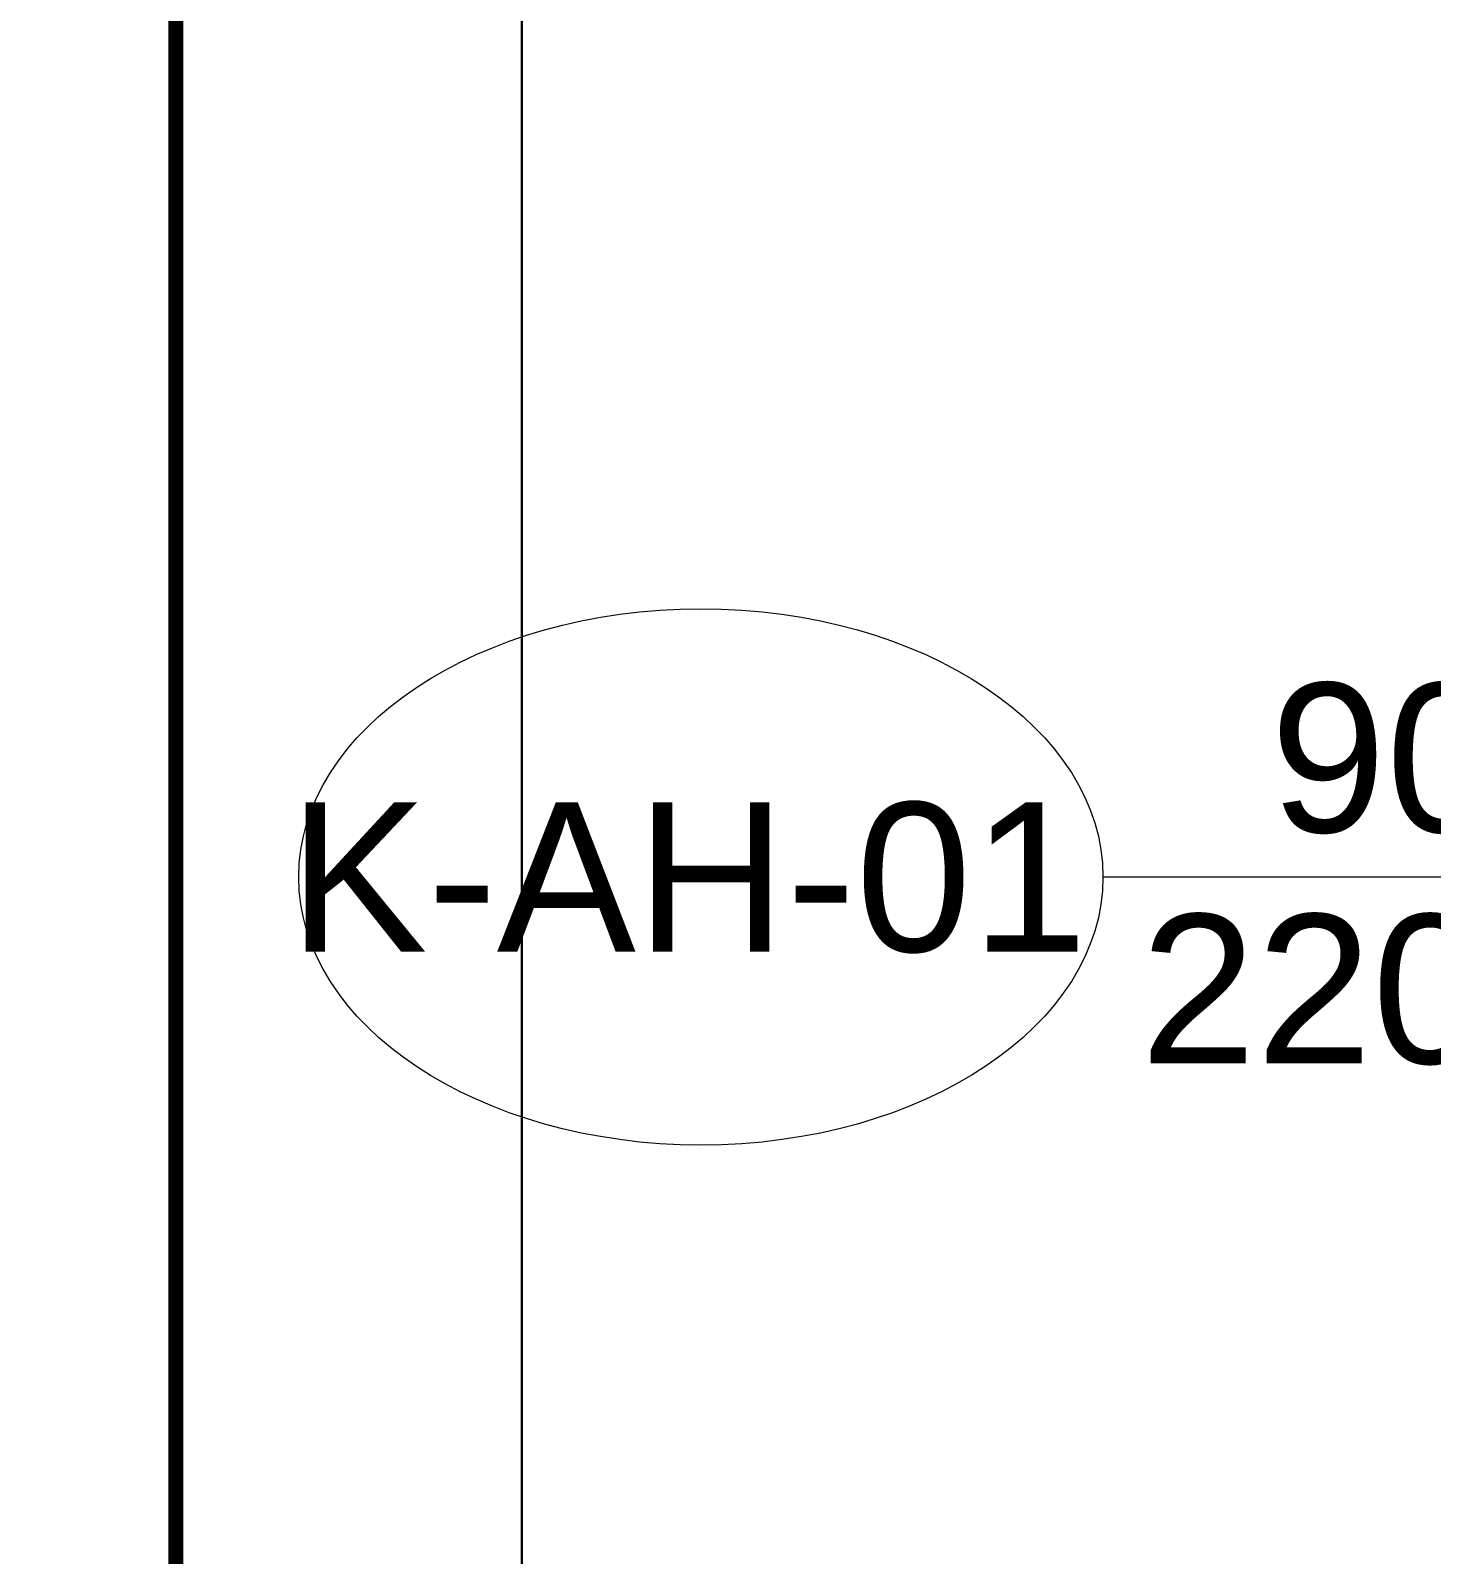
# Model space of a CAD drawing. Extents: x -1701 to 23780, y -363 to 7742.
# Drawn here: x 1412.6 to 1506.5, y 500.5 to 602.6 of the extents above; entities that cross this region are included whole.
import ezdxf
from ezdxf.enums import TextEntityAlignment as Align

# ---------------------------------------------------------------- set-up
doc = ezdxf.new("R2010")
doc.units = 0
doc.header["$LTSCALE"] = 25
doc.header["$MEASUREMENT"] = 0
doc.linetypes.add('Audi$0$HIDDEN2', pattern=[4.7625, 3.175, -1.5875])
doc.layers.get('0').update_dxf_attribs({"color": 9, "lineweight": 9})
for name, color, linetype, lineweight in [('Audi$0$21', 8, 'Continuous', 9), ('Audi$0$22', 8, 'Continuous', 9), ('E-KABLO', 7, 'Continuous', 30)]:
    doc.layers.add(name, color=color, linetype=linetype, lineweight=lineweight)
doc.styles.add('Audi$0$Arial', font='arial.ttf', dxfattribs={"height": 2.5})

# ---------------------------------------------------------------- blocks, each defined once
blk = doc.blocks.new('Audi$0$0_doorno')
blk.add_lwpolyline([(4.5, 0), (12.5, 0)])
blk.add_ellipse((-0.891, 0), major_axis=(-5.391, 0), ratio=0.666667)
at = {"style": 'Audi$0$Arial'}
blk.add_attdef('YUKSEKLIK', text='', height=2, dxfattribs=at).set_placement((5, 12.3), align=Align.TOP_LEFT)
blk.add_attdef('KAPINO', text='', height=2, dxfattribs=at).set_placement((0, 0), align=Align.MIDDLE)
blk.add_attdef('GENISLIK', text='', height=2, dxfattribs=at).set_placement((5, -3.789), align=Align.BOTTOM_LEFT)
blk = doc.blocks.new('Audi')
at = {"layer": 'Audi$0$21', "linetype": 'Audi$0$HIDDEN2', "ltscale": 0.1, "const_width": 1}
blk.add_lwpolyline([(1116.06, 758.11), (1422.31, 758.11), (1422.31, 277.94), (1116.06, 277.94)], close=True, dxfattribs=at)
at = {"layer": 'Audi$0$22'}
ref = blk.add_blockref('Audi$0$0_doorno', (1461.96, 545.91), dxfattribs=dict(at, xscale=5, yscale=5, zscale=5))
ref.add_attrib('KAPINO', 'K-AH-01', dxfattribs={"layer": '0', "height": 10, "style": 'Audi$0$Arial'}).set_placement((1456.64, 545.91), align=Align.MIDDLE)
ref.add_attrib('GENISLIK', '90', dxfattribs={"layer": '0', "height": 10, "style": 'Audi$0$Arial'}).set_placement((1495.67, 545.91), align=Align.BOTTOM_LEFT)
ref.add_attrib('YUKSEKLIK', '220', dxfattribs={"layer": '0', "height": 10, "style": 'Audi$0$Arial'}).set_placement((1486.96, 543.41), align=Align.TOP_LEFT)

msp = doc.modelspace()

# ---------------------------------------------------------------- linework, layer by layer
at = {"layer": 'E-KABLO', "color": 6}
msp.add_line((1445.5, 620.5), (1445.5, 483), dxfattribs=at)

# ---------------------------------------------------------------- block references
at = {"color": 6}
msp.add_blockref('Audi', (0, 0), dxfattribs=at)

doc.saveas('drawing.dxf')
